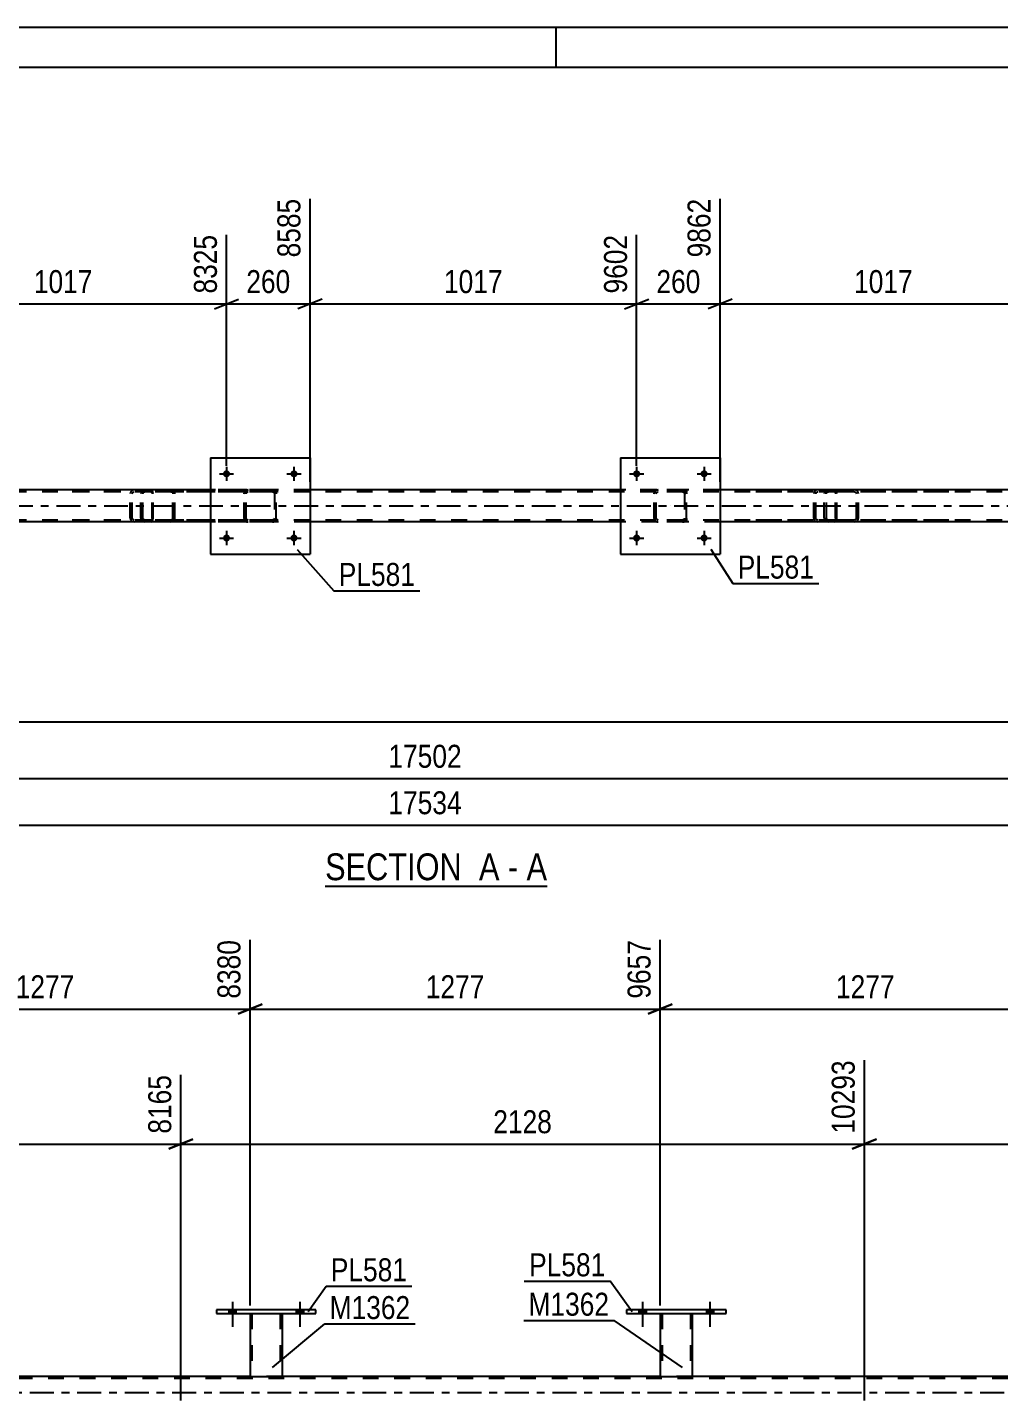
# Model space of a CAD drawing. Header units: millimetres. Extents: x 0 to 841, y 0 to 594.
# Drawn here: x 355.2 to 476.2, y 422.9 to 594 of the extents above; entities that cross this region are included whole.
import ezdxf

# ---------------------------------------------------------------- set-up
doc = ezdxf.new("R2010")
doc.units = ezdxf.units.MM
doc.linetypes.add('DXK_LINE_DOT2', pattern=[3.9198, 1.9599, -1.9599])
doc.linetypes.add('DXK_LINE_DOT3', pattern=[5.9187, 2.979, -0.9799, 0.9799, -0.9799])
doc.styles.add('Arial Narrow', font='ARIALN.TTF', dxfattribs={"height": 0.2})

# ---------------------------------------------------------------- blocks, each defined once
blk = doc.blocks.new('Unknown-122568519-1133 - 12225')
at = {"color": 5, "linetype": 'Continuous'}
for p, q in [((841, 594), (0, 594)), ((421, 589), (421, 594)), ((836, 589), (5, 589))]:
    blk.add_line(p, q, dxfattribs=at)
blk = doc.blocks.new('Unknown-122568519-11 - 3869')
at = {"color": 6, "linetype": 'Continuous'}
blk.add_line((392.24, 486.99), (419.89, 486.99), dxfattribs=at)
at = {"color": 0, "linetype": 'Continuous'}
for points in [[(410.35, 487.74), (410.35, 491.24), (392.24, 491.24), (392.24, 487.74)], [(413.96, 487.74), (413.96, 491.24), (411.4, 491.24), (411.4, 487.74)], [(416.28, 487.74), (416.28, 491.24), (415.01, 491.24), (415.01, 487.74)], [(419.89, 487.74), (419.89, 491.24), (417.33, 491.24), (417.33, 487.74)]]:
    blk.add_wipeout(points, dxfattribs=at)
at = {"color": 7, "linetype": 'Continuous', "style": 'Arial Narrow'}
for s, p in [('SECTION ', (392.24, 487.74)), ('A', (411.4, 487.74)), ('A', (417.33, 487.74)), ('-', (415.01, 487.74))]:
    blk.add_text(s, height=3.34, dxfattribs=at).set_placement(p)
blk = doc.blocks.new('Part-122568519-4016 - 3869')
at = {"color": 7, "linetype": 'DXK_LINE_DOT2'}
for p, q in [((454.45, 536.07), (454.41, 535.9)), ((454.41, 532.86), (454.41, 535.9)), ((454.45, 536.08), (454.45, 536.07)), ((454.67, 535.9), (454.69, 535.99)), ((454.67, 532.86), (454.67, 535.9)), ((454.69, 535.99), (454.74, 536.07)), ((454.92, 536.38), (454.73, 536.34)), ((454.74, 536.07), (454.83, 536.12)), ((454.83, 536.12), (454.92, 536.14)), ((469.91, 536.38), (454.92, 536.38)), ((469.91, 536.14), (454.92, 536.14)), ((458.35, 536.34), (458.16, 536.38)), ((458.16, 536.14), (458.26, 536.12)), ((458.26, 536.12), (458.34, 536.07)), ((458.34, 536.07), (458.39, 535.99)), ((458.39, 535.99), (458.41, 535.9)), ((458.41, 532.86), (458.41, 535.9)), ((458.63, 536.07), (458.63, 536.08)), ((458.67, 535.9), (458.63, 536.07)), ((458.67, 532.86), (458.67, 535.9)), ((454.41, 532.86), (454.43, 532.77)), ((454.43, 532.77), (454.45, 532.67)), ((454.69, 532.77), (454.67, 532.86)), ((454.74, 532.69), (454.69, 532.77)), ((454.73, 532.42), (454.92, 532.38)), ((454.83, 532.64), (454.74, 532.69)), ((454.92, 532.62), (454.83, 532.64)), ((469.91, 532.62), (454.92, 532.62)), ((469.91, 532.38), (454.92, 532.38)), ((458.26, 532.64), (458.16, 532.62)), ((458.16, 532.38), (458.35, 532.42)), ((458.34, 532.69), (458.26, 532.64)), ((458.39, 532.77), (458.34, 532.69)), ((458.41, 532.86), (458.39, 532.77)), ((458.63, 532.67), (458.65, 532.77)), ((458.65, 532.77), (458.67, 532.86))]:
    blk.add_line(p, q, dxfattribs=at)
for centre, start, end in [((454.9, 535.88), 110.7583, 155.68), ((458.18, 535.88), 24.32, 69.2417), ((454.9, 532.88), 204.32, 249.2417), ((458.18, 532.88), 290.7583, 335.68)]:
    blk.add_arc(centre, 0.496, start, end, dxfattribs=at)
blk = doc.blocks.new('Part-122568519-4022 - 3869')
at = {"color": 7, "linetype": 'DXK_LINE_DOT2'}
for p, q in [((747.02, 536.14), (104.28, 536.14)), ((747.02, 536.38), (122.56, 536.38)), ((390.36, 536.38), (377.96, 536.38)), ((441.44, 536.38), (429.04, 536.38)), ((747.02, 532.62), (104.28, 532.62)), ((390.36, 532.38), (377.96, 532.38)), ((441.44, 532.38), (429.04, 532.38))]:
    blk.add_line(p, q, dxfattribs=at)
at = {"color": 2, "linetype": 'Continuous'}
for p, q in [((377.96, 536.38), (339.28, 536.38)), ((429.04, 536.38), (390.36, 536.38)), ((480.12, 536.38), (441.44, 536.38)), ((377.96, 532.38), (339.28, 532.38)), ((429.04, 532.38), (390.36, 532.38)), ((480.12, 532.38), (441.44, 532.38))]:
    blk.add_line(p, q, dxfattribs=at)
at = {"color": 7, "linetype": 'DXK_LINE_DOT3'}
blk.add_line((104.28, 534.38), (747.02, 534.38), dxfattribs=at)
blk = doc.blocks.new('Part-122568519-3949 - 3869')
at = {"color": 2, "linetype": 'Continuous'}
for p, q in [((377.96, 540.38), (377.96, 528.38)), ((377.96, 540.38), (390.36, 540.38)), ((390.36, 540.38), (390.36, 528.38)), ((377.96, 528.38), (390.36, 528.38))]:
    blk.add_line(p, q, dxfattribs=at)
blk = doc.blocks.new('Part-122568519-3950 - 3869')
at = {"color": 7, "linetype": 'DXK_LINE_DOT2'}
for p, q in [((382.16, 535.9), (382.2, 536.08)), ((382.2, 536.08), (382.16, 535.9)), ((382.16, 532.86), (382.16, 535.9)), ((382.4, 535.9), (382.42, 535.99)), ((382.4, 532.86), (382.4, 535.9)), ((382.42, 535.99), (382.47, 536.07)), ((382.46, 536.34), (382.64, 536.38)), ((382.64, 536.38), (382.46, 536.34)), ((382.47, 536.07), (382.55, 536.12)), ((382.55, 536.12), (382.64, 536.14)), ((385.68, 536.38), (382.64, 536.38)), ((385.68, 536.14), (382.64, 536.14)), ((385.68, 536.38), (385.86, 536.34)), ((385.86, 536.34), (385.68, 536.38)), ((385.68, 536.14), (385.77, 536.12)), ((385.77, 536.12), (385.85, 536.07)), ((385.85, 536.07), (385.9, 535.99)), ((385.9, 535.99), (385.92, 535.9)), ((385.92, 535.9), (385.92, 532.86)), ((386.12, 536.08), (386.16, 535.9)), ((386.16, 535.9), (386.12, 536.08)), ((386.16, 532.86), (386.16, 535.9)), ((382.2, 532.67), (382.16, 532.86)), ((382.16, 532.86), (382.2, 532.67)), ((382.42, 532.77), (382.4, 532.86)), ((382.47, 532.69), (382.42, 532.77)), ((382.64, 532.38), (382.46, 532.41)), ((382.46, 532.41), (382.64, 532.38)), ((382.55, 532.64), (382.47, 532.69)), ((382.64, 532.62), (382.55, 532.64)), ((385.68, 532.62), (382.64, 532.62)), ((385.68, 532.38), (382.64, 532.38)), ((385.77, 532.64), (385.68, 532.62)), ((385.86, 532.41), (385.68, 532.38)), ((385.68, 532.38), (385.86, 532.41)), ((385.85, 532.69), (385.77, 532.64)), ((385.9, 532.77), (385.85, 532.69)), ((385.92, 532.86), (385.9, 532.77)), ((386.16, 532.86), (386.12, 532.67)), ((386.12, 532.67), (386.16, 532.86))]:
    blk.add_line(p, q, dxfattribs=at)
at = {"color": 7, "linetype": 'DXK_LINE_DOT3'}
blk.add_line((384.16, 534.38), (384.16, 534.38), dxfattribs=at)
at = {"color": 7, "linetype": 'DXK_LINE_DOT2'}
for centre, start, end in [((382.64, 535.9), 112.5, 157.5), ((382.64, 535.9), 112.5, 157.5), ((385.68, 535.9), 22.5, 67.5), ((385.68, 535.9), 22.5, 67.5), ((382.64, 532.86), 202.5, 247.5), ((382.64, 532.86), 202.5, 247.5), ((385.68, 532.86), 292.5, 337.5), ((385.68, 532.86), 292.5, 337.5)]:
    blk.add_arc(centre, 0.48, start, end, dxfattribs=at)
blk = doc.blocks.new('Part-122568519-3994 - 3869')
at = {"color": 7, "linetype": 'DXK_LINE_DOT2'}
for p, q in [((455.69, 536.38), (443.53, 536.38)), ((455.69, 536.14), (443.53, 536.14)), ((453.13, 536.07), (453.09, 535.9)), ((453.09, 532.86), (453.09, 535.9)), ((453.13, 536.08), (453.13, 536.07)), ((453.35, 535.9), (453.37, 535.99)), ((453.35, 532.86), (453.35, 535.9)), ((453.37, 535.99), (453.42, 536.07)), ((453.6, 536.38), (453.41, 536.34)), ((453.42, 536.07), (453.5, 536.12)), ((453.5, 536.12), (453.6, 536.14)), ((454.41, 536.38), (454.41, 536.14)), ((455.79, 536.34), (455.69, 536.38)), ((455.69, 536.14), (455.74, 536.12)), ((455.74, 536.12), (455.78, 536.07)), ((455.78, 536.07), (455.81, 535.99)), ((455.88, 536.24), (455.79, 536.34)), ((455.81, 535.99), (455.82, 535.9)), ((455.82, 532.86), (455.82, 535.9)), ((455.94, 536.08), (455.88, 536.24)), ((455.96, 535.9), (455.94, 536.08)), ((455.96, 532.86), (455.96, 535.9)), ((455.69, 532.62), (443.53, 532.62)), ((455.69, 532.38), (443.53, 532.38)), ((453.09, 532.86), (453.11, 532.77)), ((453.11, 532.77), (453.13, 532.67)), ((453.37, 532.77), (453.35, 532.86)), ((453.42, 532.69), (453.37, 532.77)), ((453.41, 532.42), (453.6, 532.38)), ((453.5, 532.64), (453.42, 532.69)), ((453.6, 532.62), (453.5, 532.64)), ((454.41, 532.38), (454.41, 532.62)), ((455.74, 532.64), (455.69, 532.62)), ((455.69, 532.38), (455.79, 532.42)), ((455.78, 532.69), (455.74, 532.64)), ((455.81, 532.77), (455.78, 532.69)), ((455.79, 532.42), (455.88, 532.52)), ((455.82, 532.86), (455.81, 532.77)), ((455.88, 532.52), (455.94, 532.67)), ((455.94, 532.67), (455.96, 532.86))]:
    blk.add_line(p, q, dxfattribs=at)
for centre, start, end in [((453.58, 535.88), 111.1941, 156.1506), ((453.58, 532.87), 203.8494, 248.8059)]:
    blk.add_arc(centre, 0.492, start, end, dxfattribs=at)
blk = doc.blocks.new('Part-122568519-4046 - 3869')
at = {"color": 7, "linetype": 'DXK_LINE_DOT2'}
for p, q in [((370.55, 536.38), (358.4, 536.38)), ((370.55, 536.14), (358.4, 536.14)), ((368, 536.07), (367.96, 535.9)), ((367.96, 532.86), (367.96, 535.9)), ((368, 536.08), (368, 536.07)), ((368.21, 535.9), (368.23, 535.99)), ((368.21, 532.86), (368.21, 535.9)), ((368.23, 535.99), (368.29, 536.07)), ((368.46, 536.38), (368.27, 536.34)), ((368.29, 536.07), (368.37, 536.12)), ((368.37, 536.12), (368.46, 536.14)), ((369.28, 536.38), (369.28, 536.14)), ((370.66, 536.34), (370.55, 536.38)), ((370.55, 536.14), (370.61, 536.12)), ((370.61, 536.12), (370.65, 536.07)), ((370.65, 536.07), (370.68, 535.99)), ((370.75, 536.24), (370.66, 536.34)), ((370.68, 535.99), (370.69, 535.9)), ((370.69, 532.86), (370.69, 535.9)), ((370.8, 536.08), (370.75, 536.24)), ((370.83, 535.9), (370.8, 536.08)), ((370.83, 532.86), (370.83, 535.9)), ((370.55, 532.62), (358.4, 532.62)), ((370.55, 532.38), (358.4, 532.38)), ((367.96, 532.86), (367.98, 532.77)), ((367.98, 532.77), (368, 532.67)), ((368.23, 532.77), (368.21, 532.86)), ((368.29, 532.69), (368.23, 532.77)), ((368.27, 532.42), (368.46, 532.38)), ((368.37, 532.64), (368.29, 532.69)), ((368.46, 532.62), (368.37, 532.64)), ((369.28, 532.38), (369.28, 532.62)), ((370.61, 532.64), (370.55, 532.62)), ((370.55, 532.38), (370.66, 532.42)), ((370.65, 532.69), (370.61, 532.64)), ((370.68, 532.77), (370.65, 532.69)), ((370.66, 532.42), (370.75, 532.52)), ((370.69, 532.86), (370.68, 532.77)), ((370.75, 532.52), (370.8, 532.67)), ((370.8, 532.67), (370.83, 532.86))]:
    blk.add_line(p, q, dxfattribs=at)
for centre, start, end in [((368.45, 535.88), 111.1941, 156.1506), ((368.45, 532.87), 203.8494, 248.8059)]:
    blk.add_arc(centre, 0.492, start, end, dxfattribs=at)
blk = doc.blocks.new('Bolt-122568519-4074 - 3869')
at = {"linetype": 'Continuous'}
for points in [[(431.48, 530.38, -1), (430.6, 530.38, -1)], [(439.88, 530.38, -1), (439, 530.38, -1)]]:
    blk.add_hatch(color=1, dxfattribs=at).paths.add_polyline_path(points)
at = {"color": 1, "linetype": 'Continuous'}
for p, q in [((431.04, 531.26), (431.04, 529.5)), ((439.44, 531.26), (439.44, 529.5)), ((430.16, 530.38), (431.92, 530.38)), ((438.56, 530.38), (440.32, 530.38))]:
    blk.add_line(p, q, dxfattribs=at)
blk = doc.blocks.new('Bolt-122568519-4075 - 3869')
at = {"linetype": 'Continuous'}
for points in [[(431.48, 538.38, -1), (430.6, 538.38, -1)], [(439.88, 538.38, -1), (439, 538.38, -1)]]:
    blk.add_hatch(color=1, dxfattribs=at).paths.add_polyline_path(points)
at = {"color": 1, "linetype": 'Continuous'}
for p, q in [((431.04, 539.26), (431.04, 537.5)), ((439.44, 539.26), (439.44, 537.5)), ((430.16, 538.38), (431.92, 538.38)), ((438.56, 538.38), (440.32, 538.38))]:
    blk.add_line(p, q, dxfattribs=at)
blk = doc.blocks.new('Bolt-122568519-4076 - 3869')
at = {"linetype": 'Continuous'}
for points in [[(380.4, 530.38, -1), (379.52, 530.38, -1)], [(388.8, 530.38, -1), (387.92, 530.38, -1)]]:
    blk.add_hatch(color=1, dxfattribs=at).paths.add_polyline_path(points)
at = {"color": 1, "linetype": 'Continuous'}
for p, q in [((379.96, 531.26), (379.96, 529.5)), ((388.36, 531.26), (388.36, 529.5)), ((379.08, 530.38), (380.84, 530.38)), ((387.48, 530.38), (389.24, 530.38))]:
    blk.add_line(p, q, dxfattribs=at)
blk = doc.blocks.new('Bolt-122568519-4077 - 3869')
at = {"linetype": 'Continuous'}
for points in [[(380.4, 538.38, -1), (379.52, 538.38, -1)], [(388.8, 538.38, -1), (387.92, 538.38, -1)]]:
    blk.add_hatch(color=1, dxfattribs=at).paths.add_polyline_path(points)
at = {"color": 1, "linetype": 'Continuous'}
for p, q in [((379.96, 539.26), (379.96, 537.5)), ((388.36, 539.26), (388.36, 537.5)), ((379.08, 538.38), (380.84, 538.38)), ((387.48, 538.38), (389.24, 538.38))]:
    blk.add_line(p, q, dxfattribs=at)
blk = doc.blocks.new('Part-122568519-4078 - 3869')
at = {"color": 7, "linetype": 'DXK_LINE_DOT2'}
for p, q in [((369.31, 536.07), (369.28, 535.9)), ((369.28, 532.86), (369.28, 535.9)), ((369.32, 536.08), (369.31, 536.07)), ((369.53, 535.9), (369.55, 535.99)), ((369.53, 532.86), (369.53, 535.9)), ((369.55, 535.99), (369.61, 536.07)), ((369.79, 536.38), (369.59, 536.34)), ((369.61, 536.07), (369.69, 536.12)), ((369.69, 536.12), (369.79, 536.14)), ((384.78, 536.38), (369.79, 536.38)), ((384.78, 536.14), (369.79, 536.14)), ((373.22, 536.34), (373.02, 536.38)), ((373.02, 536.14), (373.12, 536.12)), ((373.12, 536.12), (373.21, 536.07)), ((373.21, 536.07), (373.26, 535.99)), ((373.26, 535.99), (373.28, 535.9)), ((373.28, 532.86), (373.28, 535.9)), ((373.5, 536.07), (373.5, 536.08)), ((373.54, 535.9), (373.5, 536.07)), ((373.54, 532.86), (373.54, 535.9)), ((369.28, 532.86), (369.3, 532.77)), ((369.3, 532.77), (369.32, 532.67)), ((369.55, 532.77), (369.53, 532.86)), ((369.61, 532.69), (369.55, 532.77)), ((369.59, 532.42), (369.79, 532.38)), ((369.69, 532.64), (369.61, 532.69)), ((369.79, 532.62), (369.69, 532.64)), ((384.78, 532.62), (369.79, 532.62)), ((384.78, 532.38), (369.79, 532.38)), ((373.12, 532.64), (373.02, 532.62)), ((373.02, 532.38), (373.22, 532.42)), ((373.21, 532.69), (373.12, 532.64)), ((373.26, 532.77), (373.21, 532.69)), ((373.28, 532.86), (373.26, 532.77)), ((373.5, 532.67), (373.52, 532.77)), ((373.52, 532.77), (373.54, 532.86))]:
    blk.add_line(p, q, dxfattribs=at)
for centre, start, end in [((369.77, 535.88), 110.7583, 155.68), ((373.04, 535.88), 24.32, 69.2417), ((369.77, 532.88), 204.32, 249.2417), ((373.04, 532.88), 290.7583, 335.68)]:
    blk.add_arc(centre, 0.496, start, end, dxfattribs=at)
blk = doc.blocks.new('Part-122568519-4134 - 3869')
at = {"color": 7, "linetype": 'DXK_LINE_DOT2'}
for p, q in [((433.24, 535.9), (433.28, 536.08)), ((433.28, 536.08), (433.24, 535.9)), ((433.24, 532.86), (433.24, 535.9)), ((433.48, 535.9), (433.5, 535.99)), ((433.48, 532.86), (433.48, 535.9)), ((433.5, 535.99), (433.55, 536.07)), ((433.54, 536.34), (433.72, 536.38)), ((433.72, 536.38), (433.54, 536.34)), ((433.55, 536.07), (433.63, 536.12)), ((433.63, 536.12), (433.72, 536.14)), ((436.76, 536.38), (433.72, 536.38)), ((436.76, 536.14), (433.72, 536.14)), ((436.76, 536.38), (436.94, 536.34)), ((436.94, 536.34), (436.76, 536.38)), ((436.76, 536.14), (436.85, 536.12)), ((436.85, 536.12), (436.93, 536.07)), ((436.93, 536.07), (436.98, 535.99)), ((436.98, 535.99), (437, 535.9)), ((437, 535.9), (437, 532.86)), ((437.2, 536.08), (437.24, 535.9)), ((437.24, 535.9), (437.2, 536.08)), ((437.24, 532.86), (437.24, 535.9)), ((433.28, 532.67), (433.24, 532.86)), ((433.24, 532.86), (433.28, 532.67)), ((433.5, 532.77), (433.48, 532.86)), ((433.55, 532.69), (433.5, 532.77)), ((433.72, 532.38), (433.54, 532.41)), ((433.54, 532.41), (433.72, 532.38)), ((433.63, 532.64), (433.55, 532.69)), ((433.72, 532.62), (433.63, 532.64)), ((436.76, 532.62), (433.72, 532.62)), ((436.76, 532.38), (433.72, 532.38)), ((436.85, 532.64), (436.76, 532.62)), ((436.94, 532.41), (436.76, 532.38)), ((436.76, 532.38), (436.94, 532.41)), ((436.93, 532.69), (436.85, 532.64)), ((436.98, 532.77), (436.93, 532.69)), ((437, 532.86), (436.98, 532.77)), ((437.24, 532.86), (437.2, 532.67)), ((437.2, 532.67), (437.24, 532.86))]:
    blk.add_line(p, q, dxfattribs=at)
at = {"color": 7, "linetype": 'DXK_LINE_DOT3'}
blk.add_line((435.24, 534.38), (435.24, 534.38), dxfattribs=at)
at = {"color": 7, "linetype": 'DXK_LINE_DOT2'}
for centre, start, end in [((433.72, 535.9), 112.5, 157.5), ((433.72, 535.9), 112.5, 157.5), ((436.76, 535.9), 22.5, 67.5), ((436.76, 535.9), 22.5, 67.5), ((433.72, 532.86), 202.5, 247.5), ((433.72, 532.86), 202.5, 247.5), ((436.76, 532.86), 292.5, 337.5), ((436.76, 532.86), 292.5, 337.5)]:
    blk.add_arc(centre, 0.48, start, end, dxfattribs=at)
blk = doc.blocks.new('Part-122568519-4158 - 3869')
at = {"color": 2, "linetype": 'Continuous'}
for p, q in [((429.04, 540.38), (429.04, 528.38)), ((429.04, 540.38), (441.44, 540.38)), ((441.44, 540.38), (441.44, 528.38)), ((429.04, 528.38), (441.44, 528.38))]:
    blk.add_line(p, q, dxfattribs=at)
blk = doc.blocks.new('Part-122568519-5147 - 5055')
at = {"color": 2, "linetype": 'Continuous'}
for p, q in [((433.97, 433.74), (433.97, 425.9)), ((437.97, 433.74), (437.97, 425.9)), ((433.97, 425.9), (437.97, 425.9))]:
    blk.add_line(p, q, dxfattribs=at)
at = {"color": 7, "linetype": 'DXK_LINE_DOT2'}
for p, q in [((433.97, 433.74), (437.97, 433.74)), ((433.97, 433.74), (433.97, 433.74)), ((433.97, 433.74), (433.97, 433.74)), ((434.21, 433.74), (434.21, 425.9)), ((437.73, 433.74), (437.73, 425.9)), ((437.97, 433.74), (437.97, 433.74)), ((437.97, 433.74), (437.97, 433.74)), ((437.68, 425.9), (437.72, 425.9)), ((437.68, 425.9), (437.72, 425.9)), ((437.72, 425.9), (437.73, 425.9)), ((437.72, 425.9), (437.73, 425.9))]:
    blk.add_line(p, q, dxfattribs=at)
blk = doc.blocks.new('Part-122568519-5319 - 5055')
at = {"color": 7, "linetype": 'DXK_LINE_DOT2'}
for p, q in [((747.76, 425.66), (47.68, 425.66)), ((386.89, 425.9), (382.89, 425.9)), ((437.97, 425.9), (433.97, 425.9))]:
    blk.add_line(p, q, dxfattribs=at)
at = {"color": 2, "linetype": 'Continuous'}
for p, q in [((382.89, 425.9), (335.81, 425.9)), ((433.97, 425.9), (386.89, 425.9)), ((485.05, 425.9), (437.97, 425.9))]:
    blk.add_line(p, q, dxfattribs=at)
at = {"color": 7, "linetype": 'DXK_LINE_DOT3'}
blk.add_line((47.68, 423.9), (747.76, 423.9), dxfattribs=at)
blk = doc.blocks.new('Bolt-122568519-5333 - 5055')
at = {"linetype": 'Continuous'}
for points in [[(380.25, 433.74), (381.13, 433.74), (381.13, 434.22), (380.25, 434.22)], [(388.65, 433.74), (389.53, 433.74), (389.53, 434.22), (388.65, 434.22)]]:
    blk.add_hatch(color=1, dxfattribs=at).paths.add_polyline_path(points)
at = {"color": 1, "linetype": 'Continuous'}
for p, q in [((380.69, 435.22), (380.69, 432.1)), ((389.09, 435.22), (389.09, 432.1)), ((380.25, 434.22), (380.25, 433.74)), ((381.13, 434.22), (381.13, 433.74)), ((388.65, 434.22), (388.65, 433.74)), ((389.53, 434.22), (389.53, 433.74))]:
    blk.add_line(p, q, dxfattribs=at)
blk = doc.blocks.new('Part-122568519-5368 - 5055')
at = {"color": 2, "linetype": 'Continuous'}
for p, q in [((429.77, 434.22), (429.77, 433.74)), ((442.17, 434.22), (429.77, 434.22)), ((429.77, 433.74), (442.17, 433.74)), ((442.17, 433.74), (442.17, 434.22))]:
    blk.add_line(p, q, dxfattribs=at)
blk = doc.blocks.new('Part-122568519-5373 - 5055')
at = {"color": 2, "linetype": 'Continuous'}
for p, q in [((382.89, 433.74), (382.89, 425.9)), ((386.89, 433.74), (386.89, 425.9)), ((382.89, 425.9), (386.89, 425.9))]:
    blk.add_line(p, q, dxfattribs=at)
at = {"color": 7, "linetype": 'DXK_LINE_DOT2'}
for p, q in [((382.89, 433.74), (386.89, 433.74)), ((382.89, 433.74), (382.89, 433.74)), ((382.89, 433.74), (382.89, 433.74)), ((383.13, 433.74), (383.13, 425.9)), ((386.65, 433.74), (386.65, 425.9)), ((386.89, 433.74), (386.89, 433.74)), ((386.89, 433.74), (386.89, 433.74)), ((386.6, 425.9), (386.63, 425.9)), ((386.6, 425.9), (386.63, 425.9)), ((386.63, 425.9), (386.65, 425.9)), ((386.63, 425.9), (386.65, 425.9))]:
    blk.add_line(p, q, dxfattribs=at)
blk = doc.blocks.new('Part-122568519-5378 - 5055')
at = {"color": 2, "linetype": 'Continuous'}
for p, q in [((378.69, 434.22), (378.69, 433.74)), ((391.09, 434.22), (378.69, 434.22)), ((378.69, 433.74), (391.09, 433.74)), ((391.09, 433.74), (391.09, 434.22))]:
    blk.add_line(p, q, dxfattribs=at)
blk = doc.blocks.new('Bolt-122568519-5391 - 5055')
at = {"linetype": 'Continuous'}
for points in [[(380.25, 433.74), (381.13, 433.74), (381.13, 434.22), (380.25, 434.22)], [(388.65, 433.74), (389.53, 433.74), (389.53, 434.22), (388.65, 434.22)]]:
    blk.add_hatch(color=1, dxfattribs=at).paths.add_polyline_path(points)
at = {"color": 1, "linetype": 'Continuous'}
for p, q in [((380.69, 435.22), (380.69, 432.1)), ((389.09, 435.22), (389.09, 432.1)), ((380.25, 434.22), (380.25, 433.74)), ((381.13, 434.22), (381.13, 433.74)), ((388.65, 434.22), (388.65, 433.74)), ((389.53, 434.22), (389.53, 433.74))]:
    blk.add_line(p, q, dxfattribs=at)
blk = doc.blocks.new('Bolt-122568519-5469 - 5055')
at = {"linetype": 'Continuous'}
for points in [[(431.33, 433.74), (432.21, 433.74), (432.21, 434.22), (431.33, 434.22)], [(439.73, 433.74), (440.61, 433.74), (440.61, 434.22), (439.73, 434.22)]]:
    blk.add_hatch(color=1, dxfattribs=at).paths.add_polyline_path(points)
at = {"color": 1, "linetype": 'Continuous'}
for p, q in [((431.77, 435.22), (431.77, 432.1)), ((440.17, 435.22), (440.17, 432.1)), ((431.33, 434.22), (431.33, 433.74)), ((432.21, 434.22), (432.21, 433.74)), ((439.73, 434.22), (439.73, 433.74)), ((440.61, 434.22), (440.61, 433.74))]:
    blk.add_line(p, q, dxfattribs=at)
blk = doc.blocks.new('Bolt-122568519-5470 - 5055')
at = {"linetype": 'Continuous'}
for points in [[(431.33, 433.74), (432.21, 433.74), (432.21, 434.22), (431.33, 434.22)], [(439.73, 433.74), (440.61, 433.74), (440.61, 434.22), (439.73, 434.22)]]:
    blk.add_hatch(color=1, dxfattribs=at).paths.add_polyline_path(points)
at = {"color": 1, "linetype": 'Continuous'}
for p, q in [((431.77, 435.22), (431.77, 432.1)), ((440.17, 435.22), (440.17, 432.1)), ((431.33, 434.22), (431.33, 433.74)), ((432.21, 434.22), (432.21, 433.74)), ((439.73, 434.22), (439.73, 433.74)), ((440.61, 434.22), (440.61, 433.74))]:
    blk.add_line(p, q, dxfattribs=at)
blk = doc.blocks.new('StraightDimension-122568519-4771 - 3869')
at = {"color": 7, "linetype": 'Continuous'}
for p, q in [((441.44, 537.38), (441.44, 572.66)), ((431.04, 539.38), (431.04, 568.16)), ((429.54, 558.95), (432.54, 560.15)), ((431.04, 559.55), (441.44, 559.55)), ((442.94, 560.15), (439.94, 558.95))]:
    blk.add_line(p, q, dxfattribs=at)
at = {"color": 0}
blk.add_wipeout([(439.58, 560.3), (439.58, 564.5), (432.9, 564.5), (432.9, 560.3)], dxfattribs=at)
at = {"color": 3, "style": 'Arial Narrow'}
blk.add_text('260', height=2.863, dxfattribs=at).set_placement((433.5, 560.9))
at = {"color": 0, "linetype": 'Continuous'}
blk.add_wipeout([(440.84, 573.26), (436.64, 573.26), (436.64, 564.75), (440.84, 564.75)], dxfattribs=at)
at = {"color": 3, "linetype": 'Continuous', "style": 'Arial Narrow'}
blk.add_text('9862', height=2.863, rotation=90.0002, dxfattribs=at).set_placement((440.24, 565.35))
blk = doc.blocks.new('StraightDimension-122568519-4825 - 3869')
at = {"color": 7, "linetype": 'Continuous'}
for p, q in [((339.28, 537.38), (339.28, 572.66)), ((379.96, 539.38), (379.96, 568.16)), ((340.78, 560.15), (337.78, 558.95)), ((339.28, 559.55), (379.96, 559.55)), ((378.46, 558.95), (381.46, 560.15))]:
    blk.add_line(p, q, dxfattribs=at)
at = {"color": 0, "linetype": 'Continuous'}
blk.add_wipeout([(379.36, 568.76), (375.16, 568.76), (375.16, 560.25), (379.36, 560.25)], dxfattribs=at)
at = {"color": 0}
blk.add_wipeout([(363.88, 560.3), (363.88, 564.5), (355.36, 564.5), (355.36, 560.3)], dxfattribs=at)
at = {"color": 3, "linetype": 'Continuous', "style": 'Arial Narrow'}
blk.add_text('8325', height=2.863, rotation=90.0002, dxfattribs=at).set_placement((378.76, 560.85))
at = {"color": 3, "style": 'Arial Narrow'}
blk.add_text('1017', height=2.863, dxfattribs=at).set_placement((355.96, 560.9))
blk = doc.blocks.new('StraightDimension-122568519-4487 - 3869')
at = {"color": 7, "linetype": 'Continuous'}
blk.add_line((61.72, 494.61), (747.66, 494.61), dxfattribs=at)
at = {"color": 0}
blk.add_wipeout([(409.86, 495.36), (409.86, 499.56), (399.52, 499.56), (399.52, 495.36)], dxfattribs=at)
at = {"color": 3, "style": 'Arial Narrow'}
blk.add_text('17534', height=2.863, dxfattribs=at).set_placement((400.12, 495.96))
blk = doc.blocks.new('StraightDimension-122568519-4349 - 3869')
at = {"color": 7, "linetype": 'Continuous'}
blk.add_line((62.36, 507.46), (626.93, 507.46), dxfattribs=at)
blk = doc.blocks.new('StraightDimension-122568519-4508 - 3869')
at = {"color": 7, "linetype": 'Continuous'}
blk.add_line((62.36, 500.4), (747.02, 500.4), dxfattribs=at)
at = {"color": 0}
blk.add_wipeout([(409.86, 501.15), (409.86, 505.35), (399.52, 505.35), (399.52, 501.15)], dxfattribs=at)
at = {"color": 3, "style": 'Arial Narrow'}
blk.add_text('17502', height=2.863, dxfattribs=at).set_placement((400.12, 501.75))
blk = doc.blocks.new('StraightDimension-122568519-4753 - 3869')
at = {"color": 7, "linetype": 'Continuous'}
for p, q in [((441.44, 537.38), (441.44, 572.66)), ((482.12, 539.38), (482.12, 569.99)), ((442.94, 560.15), (439.94, 558.95)), ((441.44, 559.55), (482.12, 559.55)), ((480.62, 558.95), (483.62, 560.15))]:
    blk.add_line(p, q, dxfattribs=at)
at = {"color": 0, "linetype": 'Continuous'}
blk.add_wipeout([(481.52, 570.59), (477.32, 570.59), (477.32, 560.25), (481.52, 560.25)], dxfattribs=at)
at = {"color": 0}
blk.add_wipeout([(466.04, 560.3), (466.04, 564.5), (457.52, 564.5), (457.52, 560.3)], dxfattribs=at)
at = {"color": 3, "linetype": 'Continuous', "style": 'Arial Narrow'}
blk.add_text('10879', height=2.863, rotation=90.0002, dxfattribs=at).set_placement((480.92, 560.85))
at = {"color": 3, "style": 'Arial Narrow'}
blk.add_text('1017', height=2.863, dxfattribs=at).set_placement((458.12, 560.9))
blk = doc.blocks.new('StraightDimension-122568519-4789 - 3869')
at = {"color": 7, "linetype": 'Continuous'}
for p, q in [((390.36, 537.38), (390.36, 572.66)), ((431.04, 539.38), (431.04, 568.16)), ((391.86, 560.15), (388.86, 558.95)), ((390.36, 559.55), (431.04, 559.55)), ((429.54, 558.95), (432.54, 560.15))]:
    blk.add_line(p, q, dxfattribs=at)
at = {"color": 0, "linetype": 'Continuous'}
blk.add_wipeout([(430.44, 568.76), (426.24, 568.76), (426.24, 560.25), (430.44, 560.25)], dxfattribs=at)
at = {"color": 0}
blk.add_wipeout([(414.96, 560.3), (414.96, 564.5), (406.44, 564.5), (406.44, 560.3)], dxfattribs=at)
at = {"color": 3, "linetype": 'Continuous', "style": 'Arial Narrow'}
blk.add_text('9602', height=2.863, rotation=90.0002, dxfattribs=at).set_placement((429.84, 560.85))
at = {"color": 3, "style": 'Arial Narrow'}
blk.add_text('1017', height=2.863, dxfattribs=at).set_placement((407.04, 560.9))
blk = doc.blocks.new('StraightDimension-122568519-4807 - 3869')
at = {"color": 7, "linetype": 'Continuous'}
for p, q in [((390.36, 537.38), (390.36, 572.66)), ((379.96, 539.38), (379.96, 568.16)), ((378.46, 558.95), (381.46, 560.15)), ((379.96, 559.55), (390.36, 559.55)), ((391.86, 560.15), (388.86, 558.95))]:
    blk.add_line(p, q, dxfattribs=at)
at = {"color": 0}
blk.add_wipeout([(388.5, 560.3), (388.5, 564.5), (381.82, 564.5), (381.82, 560.3)], dxfattribs=at)
at = {"color": 3, "style": 'Arial Narrow'}
blk.add_text('260', height=2.863, dxfattribs=at).set_placement((382.42, 560.9))
at = {"color": 0, "linetype": 'Continuous'}
blk.add_wipeout([(389.76, 573.26), (385.56, 573.26), (385.56, 564.75), (389.76, 564.75)], dxfattribs=at)
at = {"color": 3, "linetype": 'Continuous', "style": 'Arial Narrow'}
blk.add_text('8585', height=2.863, rotation=90.0002, dxfattribs=at).set_placement((389.16, 565.35))
blk = doc.blocks.new('StraightDimension-122568519-6293 - 5055')
at = {"color": 7, "linetype": 'Continuous'}
for p, q in [((485.05, 434.74), (485.05, 482.12)), ((433.97, 434.74), (433.97, 480.3)), ((435.47, 472.28), (432.47, 471.08)), ((483.55, 471.08), (486.55, 472.28)), ((433.97, 471.68), (485.05, 471.68))]:
    blk.add_line(p, q, dxfattribs=at)
at = {"color": 0, "linetype": 'Continuous'}
blk.add_wipeout([(484.45, 482.72), (480.25, 482.72), (480.25, 472.38), (484.45, 472.38)], dxfattribs=at)
at = {"color": 0}
blk.add_wipeout([(463.77, 472.43), (463.77, 476.63), (455.26, 476.63), (455.26, 472.43)], dxfattribs=at)
at = {"color": 3, "linetype": 'Continuous', "style": 'Arial Narrow'}
blk.add_text('10934', height=2.863, rotation=90.0002, dxfattribs=at).set_placement((483.85, 472.98))
at = {"color": 3, "style": 'Arial Narrow'}
blk.add_text('1277', height=2.863, dxfattribs=at).set_placement((455.86, 473.03))
blk = doc.blocks.new('StraightDimension-122568519-6033 - 5055')
at = {"color": 7, "linetype": 'Continuous'}
for p, q in [((459.4, 422.9), (459.4, 465.3)), ((544.54, 422.9), (544.54, 465.3)), ((460.9, 455.46), (457.9, 454.26)), ((543.04, 454.26), (546.04, 455.46)), ((459.4, 454.86), (544.54, 454.86))]:
    blk.add_line(p, q, dxfattribs=at)
at = {"color": 0, "linetype": 'Continuous'}
blk.add_wipeout([(543.94, 465.9), (539.74, 465.9), (539.74, 455.56), (543.94, 455.56)], dxfattribs=at)
at = {"color": 0}
blk.add_wipeout([(506.23, 455.61), (506.23, 459.81), (497.71, 459.81), (497.71, 455.61)], dxfattribs=at)
at = {"color": 3, "linetype": 'Continuous', "style": 'Arial Narrow'}
blk.add_text('12421', height=2.863, rotation=90.0002, dxfattribs=at).set_placement((543.34, 456.16))
at = {"color": 3, "style": 'Arial Narrow'}
blk.add_text('2128', height=2.863, dxfattribs=at).set_placement((498.31, 456.21))
blk = doc.blocks.new('StraightDimension-122568519-6283 - 5055')
at = {"color": 7, "linetype": 'Continuous'}
for p, q in [((382.89, 434.74), (382.89, 480.3)), ((433.97, 434.74), (433.97, 480.3)), ((384.39, 472.28), (381.39, 471.08)), ((432.47, 471.08), (435.47, 472.28)), ((382.89, 471.68), (433.97, 471.68))]:
    blk.add_line(p, q, dxfattribs=at)
at = {"color": 0, "linetype": 'Continuous'}
blk.add_wipeout([(433.37, 480.9), (429.17, 480.9), (429.17, 472.38), (433.37, 472.38)], dxfattribs=at)
at = {"color": 0}
blk.add_wipeout([(412.69, 472.43), (412.69, 476.63), (404.18, 476.63), (404.18, 472.43)], dxfattribs=at)
at = {"color": 3, "linetype": 'Continuous', "style": 'Arial Narrow'}
blk.add_text('9657', height=2.863, rotation=90.0002, dxfattribs=at).set_placement((432.77, 472.98))
at = {"color": 3, "style": 'Arial Narrow'}
blk.add_text('1277', height=2.863, dxfattribs=at).set_placement((404.78, 473.03))
blk = doc.blocks.new('StraightDimension-122568519-6273 - 5055')
at = {"color": 7, "linetype": 'Continuous'}
for p, q in [((331.81, 434.74), (331.81, 480.3)), ((382.89, 434.74), (382.89, 480.3)), ((333.31, 472.28), (330.31, 471.08)), ((381.39, 471.08), (384.39, 472.28)), ((331.81, 471.68), (382.89, 471.68))]:
    blk.add_line(p, q, dxfattribs=at)
at = {"color": 0, "linetype": 'Continuous'}
blk.add_wipeout([(382.29, 480.9), (378.09, 480.9), (378.09, 472.38), (382.29, 472.38)], dxfattribs=at)
at = {"color": 0}
blk.add_wipeout([(361.61, 472.43), (361.61, 476.63), (353.1, 476.63), (353.1, 472.43)], dxfattribs=at)
at = {"color": 3, "linetype": 'Continuous', "style": 'Arial Narrow'}
blk.add_text('8380', height=2.863, rotation=90.0002, dxfattribs=at).set_placement((381.69, 472.98))
at = {"color": 3, "style": 'Arial Narrow'}
blk.add_text('1277', height=2.863, dxfattribs=at).set_placement((353.7, 473.03))
blk = doc.blocks.new('StraightDimension-122568519-6047 - 5055')
at = {"color": 7, "linetype": 'Continuous'}
for p, q in [((459.4, 422.9), (459.4, 465.3)), ((374.27, 422.9), (374.27, 463.47)), ((375.77, 455.46), (372.77, 454.26)), ((457.9, 454.26), (460.9, 455.46)), ((374.27, 454.86), (459.4, 454.86))]:
    blk.add_line(p, q, dxfattribs=at)
at = {"color": 0, "linetype": 'Continuous'}
blk.add_wipeout([(458.8, 465.9), (454.6, 465.9), (454.6, 455.56), (458.8, 455.56)], dxfattribs=at)
at = {"color": 0}
blk.add_wipeout([(421.09, 455.61), (421.09, 459.81), (412.58, 459.81), (412.58, 455.61)], dxfattribs=at)
at = {"color": 3, "linetype": 'Continuous', "style": 'Arial Narrow'}
blk.add_text('10293', height=2.863, rotation=90.0002, dxfattribs=at).set_placement((458.2, 456.16))
at = {"color": 3, "style": 'Arial Narrow'}
blk.add_text('2128', height=2.863, dxfattribs=at).set_placement((413.18, 456.21))
blk = doc.blocks.new('StraightDimension-122568519-6061 - 5055')
at = {"color": 7, "linetype": 'Continuous'}
for p, q in [((289.13, 422.9), (289.13, 463.47)), ((374.27, 422.9), (374.27, 463.47)), ((290.63, 455.46), (287.63, 454.26)), ((372.77, 454.26), (375.77, 455.46)), ((289.13, 454.86), (374.27, 454.86))]:
    blk.add_line(p, q, dxfattribs=at)
at = {"color": 0, "linetype": 'Continuous'}
blk.add_wipeout([(373.67, 464.07), (369.47, 464.07), (369.47, 455.56), (373.67, 455.56)], dxfattribs=at)
at = {"color": 0}
blk.add_wipeout([(335.96, 455.61), (335.96, 459.81), (327.45, 459.81), (327.45, 455.61)], dxfattribs=at)
at = {"color": 3, "linetype": 'Continuous', "style": 'Arial Narrow'}
blk.add_text('8165', height=2.863, rotation=90.0002, dxfattribs=at).set_placement((373.07, 456.16))
at = {"color": 3, "style": 'Arial Narrow'}
blk.add_text('2128', height=2.863, dxfattribs=at).set_placement((328.05, 456.21))
blk = doc.blocks.new('Mark-122568519-3945 - 3869')
at = {"color": 0}
blk.add_wipeout([(403.45, 524.41), (403.45, 527.41), (393.94, 527.41), (393.94, 524.41)], dxfattribs=at)
blk.add_wipeout([(403.45, 524.41), (403.45, 527.41), (393.94, 527.41), (393.94, 524.41)], dxfattribs=at)
at = {"color": 30, "linetype": 'Continuous'}
for p, q in [((388.74, 528.93), (393.34, 523.81)), ((393.34, 523.81), (404.05, 523.81))]:
    blk.add_line(p, q, dxfattribs=at)
at = {"color": 3, "style": 'Arial Narrow'}
blk.add_text('PL581', height=2.863, dxfattribs=at).set_placement((393.94, 524.41))
blk = doc.blocks.new('Mark-122568519-4154 - 3869')
at = {"color": 0}
blk.add_wipeout([(453.13, 525.32), (453.13, 528.32), (443.63, 528.32), (443.63, 525.32)], dxfattribs=at)
blk.add_wipeout([(453.13, 525.32), (453.13, 528.32), (443.63, 528.32), (443.63, 525.32)], dxfattribs=at)
at = {"color": 30, "linetype": 'Continuous'}
for p, q in [((440.26, 528.97), (443.03, 524.72)), ((443.03, 524.72), (453.73, 524.72))]:
    blk.add_line(p, q, dxfattribs=at)
at = {"color": 3, "style": 'Arial Narrow'}
blk.add_text('PL581', height=2.863, dxfattribs=at).set_placement((443.63, 525.32))
blk = doc.blocks.new('Mark-122568519-5143 - 5055')
at = {"color": 0}
blk.add_wipeout([(427.62, 433.47), (427.62, 436.47), (417.57, 436.47), (417.57, 433.47)], dxfattribs=at)
blk.add_wipeout([(427.62, 433.47), (427.62, 436.47), (417.57, 436.47), (417.57, 433.47)], dxfattribs=at)
at = {"color": 30, "linetype": 'Continuous'}
for p in [(416.97, 432.87), (436.75, 427)]:
    blk.add_line(p, (428.22, 432.87), dxfattribs=at)
at = {"color": 3, "style": 'Arial Narrow'}
blk.add_text('M1362', height=2.863, dxfattribs=at).set_placement((417.57, 433.47))
blk = doc.blocks.new('Mark-122568519-5364 - 5055')
at = {"color": 0}
blk.add_wipeout([(427.16, 438.38), (427.16, 441.38), (417.65, 441.38), (417.65, 438.38)], dxfattribs=at)
blk.add_wipeout([(427.16, 438.38), (427.16, 441.38), (417.65, 441.38), (417.65, 438.38)], dxfattribs=at)
at = {"color": 30, "linetype": 'Continuous'}
for p in [(417.05, 437.78), (430.48, 433.97)]:
    blk.add_line(p, (427.76, 437.78), dxfattribs=at)
at = {"color": 3, "style": 'Arial Narrow'}
blk.add_text('PL581', height=2.863, dxfattribs=at).set_placement((417.65, 438.38))
blk = doc.blocks.new('Mark-122568519-5369 - 5055')
at = {"color": 0}
blk.add_wipeout([(402.85, 433.05), (402.85, 436.05), (392.8, 436.05), (392.8, 433.05)], dxfattribs=at)
blk.add_wipeout([(402.85, 433.05), (402.85, 436.05), (392.8, 436.05), (392.8, 433.05)], dxfattribs=at)
at = {"color": 30, "linetype": 'Continuous'}
for p, q in [((385.67, 427), (392.2, 432.45)), ((392.2, 432.45), (403.45, 432.45))]:
    blk.add_line(p, q, dxfattribs=at)
at = {"color": 3, "style": 'Arial Narrow'}
blk.add_text('M1362', height=2.863, dxfattribs=at).set_placement((392.8, 433.05))
blk = doc.blocks.new('Mark-122568519-5374 - 5055')
at = {"color": 0}
blk.add_wipeout([(402.45, 437.76), (402.45, 440.76), (392.95, 440.76), (392.95, 437.76)], dxfattribs=at)
blk.add_wipeout([(402.45, 437.76), (402.45, 440.76), (392.95, 440.76), (392.95, 437.76)], dxfattribs=at)
at = {"color": 30, "linetype": 'Continuous'}
for p, q in [((390.13, 433.99), (392.35, 437.16)), ((392.35, 437.16), (403.05, 437.16))]:
    blk.add_line(p, q, dxfattribs=at)
at = {"color": 3, "style": 'Arial Narrow'}
blk.add_text('PL581', height=2.863, dxfattribs=at).set_placement((392.95, 437.76))

msp = doc.modelspace()

# ---------------------------------------------------------------- block references
for name in ['Unknown-122568519-1133 - 12225', 'Part-122568519-3949 - 3869', 'Bolt-122568519-4077 - 3869', 'Part-122568519-4158 - 3869', 'Bolt-122568519-4075 - 3869', 'Part-122568519-4022 - 3869', 'Part-122568519-4046 - 3869', 'Part-122568519-4078 - 3869', 'Part-122568519-3950 - 3869', 'Part-122568519-4134 - 3869', 'Part-122568519-3994 - 3869', 'Part-122568519-4016 - 3869', 'Bolt-122568519-4076 - 3869', 'Bolt-122568519-4074 - 3869', 'Bolt-122568519-5333 - 5055', 'Bolt-122568519-5391 - 5055', 'Bolt-122568519-5469 - 5055', 'Bolt-122568519-5470 - 5055', 'Part-122568519-5378 - 5055', 'Part-122568519-5373 - 5055', 'Part-122568519-5368 - 5055', 'Part-122568519-5147 - 5055', 'Part-122568519-5319 - 5055']:
    msp.add_blockref(name, (0, 0))

# ---------------------------------------------------------------- next in the draw order: block references
for name in ['StraightDimension-122568519-4771 - 3869', 'StraightDimension-122568519-4825 - 3869', 'StraightDimension-122568519-4487 - 3869', 'Unknown-122568519-11 - 3869', 'StraightDimension-122568519-6293 - 5055']:
    msp.add_blockref(name, (0, 0))

# ---------------------------------------------------------------- next in the draw order: block references
for name in ['StraightDimension-122568519-4789 - 3869', 'StraightDimension-122568519-4753 - 3869', 'StraightDimension-122568519-4349 - 3869', 'StraightDimension-122568519-6283 - 5055', 'StraightDimension-122568519-6033 - 5055']:
    msp.add_blockref(name, (0, 0))

# ---------------------------------------------------------------- next in the draw order: block references
for name in ['StraightDimension-122568519-4807 - 3869', 'StraightDimension-122568519-4508 - 3869', 'StraightDimension-122568519-6273 - 5055']:
    msp.add_blockref(name, (0, 0))

# ---------------------------------------------------------------- next in the draw order: block references
for name in ['Mark-122568519-3945 - 3869', 'Mark-122568519-4154 - 3869', 'StraightDimension-122568519-6047 - 5055']:
    msp.add_blockref(name, (0, 0))

# ---------------------------------------------------------------- next in the draw order: block references
for name in ['StraightDimension-122568519-6061 - 5055', 'Mark-122568519-5143 - 5055', 'Mark-122568519-5369 - 5055']:
    msp.add_blockref(name, (0, 0))

# ---------------------------------------------------------------- next in the draw order: block references
for name in ['Mark-122568519-5374 - 5055', 'Mark-122568519-5364 - 5055']:
    msp.add_blockref(name, (0, 0))

doc.saveas('drawing.dxf')
